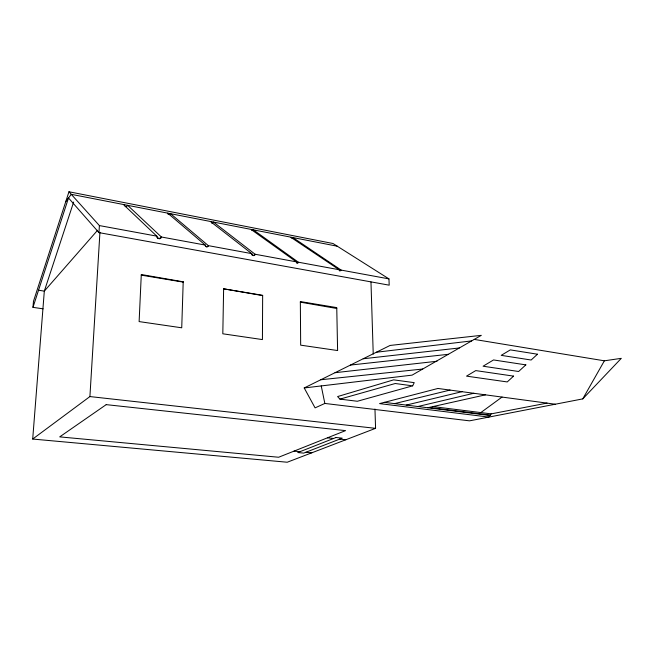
<?xml version="1.0" encoding="UTF-8"?>
<svg xmlns="http://www.w3.org/2000/svg" width="654" height="654" viewBox="0 0 654 654"><rect width="100%" height="100%" fill="white"/><g stroke="black" fill="none" stroke-linecap="round" stroke-linejoin="round"><path stroke-width="0.98" d="M223.627 288.823L222.81 333.793L262.426 339.581L262.655 295.306L223.627 288.823L262.655 295.608M68.956 191.769L332.992 243.501L388.958 278.89L389.195 285.177L98.958 232.62L99.392 225.581L68.956 191.769L33.477 301.314L32.978 307.355L43.082 308.819M73.649 202.045L44.317 291.12L32.7 439.047L89.909 396.569L99.939 232.293M125.127 206.631L126.729 206.419L127.628 205.323L161.375 236.993C161.195 240.083 156.298 238.792 156.772 236.143L123.434 204.506M168.487 214.487L169.59 214.577L170.555 213.694L208.34 245.642C207.907 247.286 204.915 246.836 205.25 245.07L167.726 213.147M291.03 237.41L339.173 269.726L339.442 270.568L341.004 270.584L341.126 270.086L292.869 237.549L291.324 237.974M251.422 229.685L296.336 261.837L296.851 262.859L298.232 262.72L298.371 262.213L253.327 229.84L252.419 230.486L251.463 229.897M211.585 223.079L212.787 222.908L213.482 222.066L255.117 254.251C255.101 256.646 251.299 255.632 251.733 253.629L210.367 221.461M157.516 237.999L159.821 238.424L161.375 236.993L205.25 245.07C205.037 246.901 208.225 247.752 208.34 245.642L251.733 253.629L253.041 255.387L254.349 255.183L255.117 254.251L296.336 261.837L296.638 262.646M32.978 307.355L68.507 197.966L98.958 232.62M297.096 263.014C295.919 262.458 298.371 263.423 298.371 262.213L339.173 269.726L339.9 270.772L341.126 270.086L388.958 278.89M412.641 385.852L414.227 382.647L393.643 379.851L337.603 396.561L339.933 399.12L357.346 401.262L412.641 385.852L395.229 383.514L339.933 399.12M582.755 398.891L604.37 360.812L621.3 358.335L582.755 398.891L469.531 420.841L324.842 403.444L315.081 407.875L304.216 387.953L390.095 345.443L481.295 335.347L412.102 375.134L304.216 387.953M547.006 403.109L491.203 413.876L488.873 417.089L379.582 403.608L437.943 388.46L555.246 404.221M65.792 201.546L71.261 194.328L337.284 246.215M97.585 230.265L44.317 291.12L38.447 290.221M480.829 412.576L502.035 397.068M374.963 409.028L375.576 428.337L287.229 462.231L32.7 439.047M394.526 403.632L450.034 390.078M406.265 405.088L461.986 391.689M417.873 406.526L473.798 393.275M427.708 407.753L485.472 394.844M376.369 352.236L471.616 340.914M363.174 358.768L459.361 347.961M335.044 372.698L436.995 361.253M350.487 365.055L448.333 354.304M320.779 379.753L422.713 369.036M294.038 451.113L299.973 451.685M305.876 452.257L311.745 452.821M327.425 437.828L333.597 438.474M339.728 439.112L345.827 439.75M89.909 396.569L375.576 428.337M428.975 407.467L490.32 415.102M384.364 402.365L490.034 415.494M432.923 406.584L491.203 413.876M474.24 339.41L604.37 360.812M141.264 275.146L183.194 282.111M300.349 302.156L336.777 308.484M99.392 225.581L156.772 236.143L157.843 238.309M339.279 270.396L339.916 270.87M251.953 254.741L252.975 255.542M205.47 246.067L206.362 246.779M168.176 214.299L167.767 213.768M321.237 385.934L324.842 403.444M370.973 281.956L373.238 354.133M183.202 281.8L181.73 327.801L139.122 321.588L141.289 274.517L183.202 281.8M513.578 376.124L507.242 381.936L466.523 376.132L475.752 370.597L513.578 376.124M525.849 364.875L518.622 371.497L483.077 366.215L493.541 359.945L525.849 364.875M537.474 354.215L531.146 360.019L501.201 355.359L510.316 349.89L537.474 354.215M106.21 404.638L59.702 436.88L278.637 457.244L345.557 430.618L106.21 404.638M336.066 437.501L297.774 452.552L303.66 453.116L342.214 438.147L336.066 437.501M337.603 350.544L300.668 345.157L300.341 301.568L336.753 307.609L337.603 350.544"/></g></svg>
